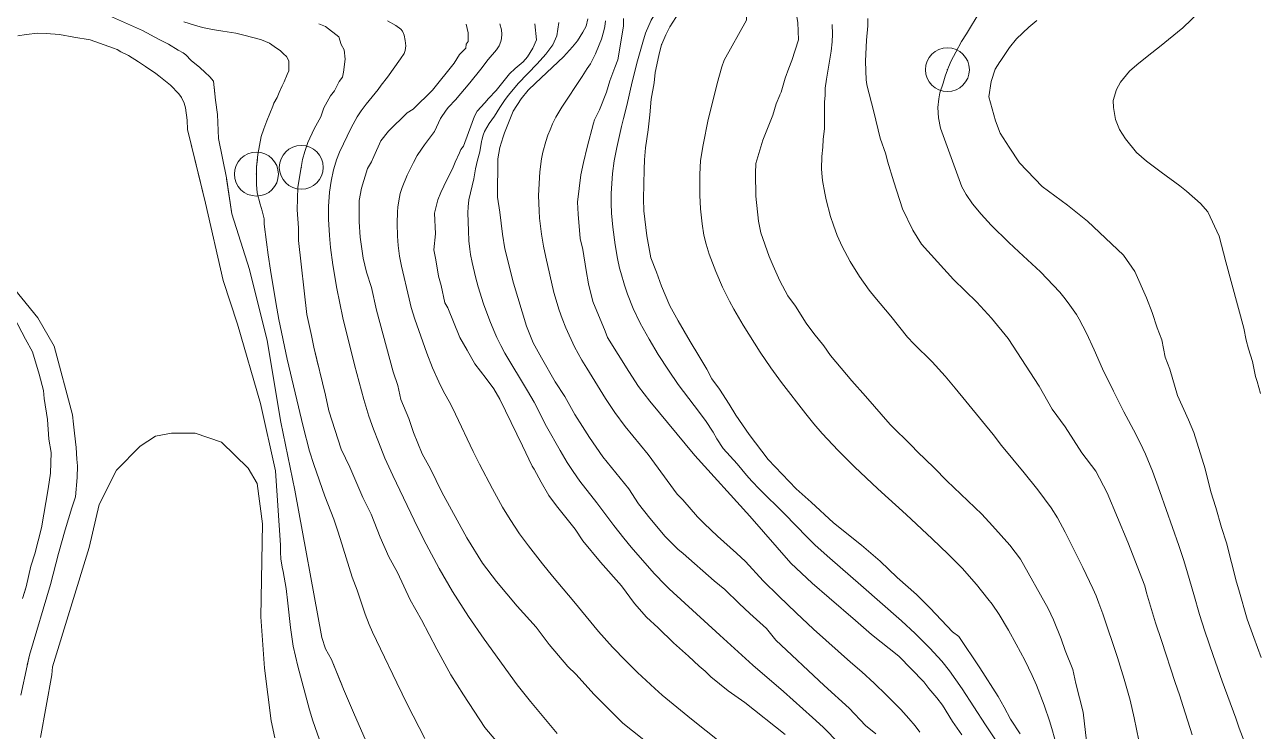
# Model space of a CAD drawing. Header units: metres. Extents: x 548946 to 557077, y 1838800 to 1845419.
# Drawn here: x 552328.3 to 552722.2, y 1842497.8 to 1842723.2 of the extents above; entities that cross this region are included whole.
import ezdxf

# ---------------------------------------------------------------- set-up
doc = ezdxf.new("R2010")
doc.units = ezdxf.units.M
doc.header["$LTSCALE"] = 28
doc.header["$PDMODE"] = 32
doc.header["$PDSIZE"] = 14
doc.layers.add('1', color=7, linetype='Continuous', lineweight=13)
doc.layers.add('2', color=7, linetype='Continuous', lineweight=13)

msp = doc.modelspace()

# ---------------------------------------------------------------- linework, layer by layer
at = {"layer": '1'}
for points in [[(552717.49, 1842791.53), (552717.52, 1842791.23), (552718.84, 1842782.3), (552719.29, 1842779.26), (552719.55, 1842773.5), (552719.78, 1842767.94), (552719.09, 1842760.08), (552717.66, 1842753.33), (552716.62, 1842750.22), (552714.54, 1842744.89), (552712.95, 1842741.32), (552710.23, 1842736.32), (552708.36, 1842733.51), (552705.28, 1842729.86), (552702.99, 1842727.2), (552700.57, 1842724.83), (552697.78, 1842722.22), (552690.28, 1842716.17), (552686.9, 1842713.49)], [(552519.92, 1842746.88), (552525.58, 1842737.61), (552526.72, 1842735.16), (552527.87, 1842733.05), (552528.77, 1842730.91), (552529.67, 1842728.89), (552529.89, 1842727.99), (552529.56, 1842726.86), (552528.21, 1842724.61), (552526.4, 1842720.52), (552525.5, 1842717.68), (552523.79, 1842711.65)], [(552528.9, 1842746.26), (552531.91, 1842741.31), (552534.13, 1842737.44), (552535.53, 1842733.16), (552536.35, 1842730.69), (552536.85, 1842729.12), (552537.09, 1842728.3), (552537.09, 1842727.8), (552536.68, 1842726.57), (552536.02, 1842725.5), (552534.12, 1842722.55), (552532.88, 1842719.98), (552531.55, 1842717.04), (552531.45, 1842716.85)], [(552327.3, 1842734.27), (552333.55, 1842732.95), (552337.24, 1842731.85), (552346.67, 1842729.37), (552349.63, 1842727.93), (552355.43, 1842726.05), (552362.13, 1842723.01), (552365.87, 1842721.4), (552371.29, 1842718.47), (552374.25, 1842717.03), (552377.27, 1842715.08), (552378.89, 1842714.25), (552379.73, 1842713.59), (552381.46, 1842711.75), (552384.26, 1842709.53), (552387.39, 1842706.59), (552388.56, 1842705.2), (552389.25, 1842699.18), (552389.85, 1842694.53), (552390.2, 1842686.86), (552392.67, 1842674.32), (552392.71, 1842674.08)], [(552327.3, 1842734.27), (552333.55, 1842732.95), (552337.24, 1842731.85), (552346.67, 1842729.37), (552349.63, 1842727.93), (552355.43, 1842726.05), (552362.13, 1842723.01), (552365.87, 1842721.4), (552371.29, 1842718.47), (552374.25, 1842717.03), (552377.27, 1842715.08), (552378.89, 1842714.25), (552379.73, 1842713.59), (552381.46, 1842711.75), (552384.26, 1842709.53), (552386.07, 1842707.83)], [(552574.26, 1842728.18), (552575, 1842723.94), (552575.13, 1842718.37), (552573.09, 1842711.78), (552572.09, 1842709.38), (552570.93, 1842706.2), (552569.67, 1842701.73), (552569.26, 1842700.78)], [(552379.13, 1842724.17), (552382.55, 1842723.06), (552385.02, 1842722.35), (552388.29, 1842721.72), (552391.55, 1842721.1), (552395.72, 1842720.48), (552397.78, 1842719.92), (552401.57, 1842719.05), (552403.93, 1842718.42), (552406.46, 1842717.32), (552407.97, 1842716.29), (552409.92, 1842714.92), (552410.93, 1842713.94), (552411.83, 1842713.04), (552412.58, 1842711.73), (552412.65, 1842710.24), (552412.55, 1842708.53), (552412.09, 1842707.28), (552411.16, 1842704.98), (552410.51, 1842703.71), (552409.55, 1842701.6), (552408.83, 1842700.03), (552407.85, 1842698.12), (552407.46, 1842697.17), (552405.6, 1842692.57), (552404.6, 1842689.96), (552403.77, 1842687.57), (552402.74, 1842681.77), (552402.29, 1842677.82), (552402.25, 1842676.42), (552402.27, 1842675.52)], [(552474.17, 1842686.4), (552474.59, 1842687.94), (552475.05, 1842689.11), (552476.55, 1842691.68), (552478.17, 1842694.02), (552479.88, 1842696.8), (552481.6, 1842699.32), (552482.68, 1842700.73), (552485.71, 1842704.45), (552491.85, 1842710.69), (552494.53, 1842713.82), (552496.81, 1842716.82), (552498.12, 1842719.69), (552498.74, 1842723.88)], [(552495.96, 1842689.69), (552496.74, 1842691.59), (552497.76, 1842693.67), (552499.64, 1842696.9), (552506.21, 1842706.68), (552507.72, 1842709.18), (552508.8, 1842710.75), (552510.43, 1842713.92), (552511.59, 1842716.76), (552512.28, 1842718.61), (552513.07, 1842721.22), (552513.36, 1842722.65), (552513.6, 1842724.41)], [(552519.32, 1842725.14), (552519.33, 1842722.86), (552519.06, 1842720.79), (552517.52, 1842711.98), (552516.53, 1842709.58), (552514.98, 1842705.33), (552513.88, 1842701.65), (552511.72, 1842696.07), (552510.06, 1842692.83), (552509.78, 1842691.78)], [(552597.32, 1842725.18), (552597.33, 1842722.89), (552596.84, 1842718.26), (552596.59, 1842711.62), (552596.77, 1842705.55), (552596.84, 1842704.95)], [(552622.68, 1842708.85), (552622.97, 1842709.66), (552623.84, 1842711.66), (552625.32, 1842714.42), (552627.13, 1842717.82), (552628.74, 1842720.3), (552633.06, 1842727.56)], [(552384.4, 1842672.82), (552380.27, 1842689.77), (552380.13, 1842692.75), (552379.68, 1842696.69), (552379.21, 1842698.13), (552378.31, 1842699.93), (552377.47, 1842701.13), (552374.86, 1842703.92), (552371.13, 1842706.89), (552370.14, 1842707.67), (552366.89, 1842709.89), (552364.63, 1842711.33), (552361.41, 1842713.36), (552358.97, 1842714.58), (552357.79, 1842715.34), (552356.65, 1842715.71), (552349.26, 1842718.35), (552344.07, 1842719.26), (552339.49, 1842720.03), (552335.15, 1842720.43), (552332.54, 1842720.53), (552328.8, 1842720.1), (552326.15, 1842719.7)], [(552419.23, 1842504.63), (552415.47, 1842518.51), (552414.01, 1842524.92), (552413.13, 1842530.9), (552412.24, 1842538.65), (552411.8, 1842543.34), (552410.78, 1842548.77), (552410.42, 1842550.13), (552410.02, 1842552.77), (552409.97, 1842554.96), (552409.92, 1842557.15), (552408.34, 1842580.91), (552403.56, 1842602.33), (552396.18, 1842627.64), (552391.61, 1842641.57), (552385.98, 1842666.31), (552380.27, 1842689.77), (552380.13, 1842692.75), (552379.68, 1842696.69), (552379.21, 1842698.13), (552378.31, 1842699.93), (552377.47, 1842701.13), (552374.86, 1842703.92), (552371.13, 1842706.89), (552370.14, 1842707.67), (552366.89, 1842709.89), (552364.63, 1842711.33), (552361.41, 1842713.36), (552358.97, 1842714.58), (552357.79, 1842715.34), (552356.65, 1842715.71), (552349.26, 1842718.35), (552344.07, 1842719.26), (552339.49, 1842720.03), (552335.15, 1842720.43), (552332.54, 1842720.53), (552328.8, 1842720.1), (552326.15, 1842719.7)], [(552416.56, 1842677.68), (552416.99, 1842680.15), (552417.71, 1842682.77), (552418.65, 1842685.67), (552420.69, 1842689.97), (552422.8, 1842693.77), (552423.74, 1842696.67), (552425.85, 1842700.47), (552427.18, 1842702.15), (552428.62, 1842705.11), (552429.73, 1842706.5), (552430.06, 1842708.07), (552430.6, 1842712.19), (552430.26, 1842715.2), (552429.3, 1842716.87), (552428.52, 1842719.32), (552424.32, 1842722.65), (552422.2, 1842723.43)], [(552439.68, 1842681.18), (552441.96, 1842686.2), (552444.4, 1842689.28), (552450.35, 1842695.04), (552452.24, 1842696.27), (552458.41, 1842702.32), (552465.3, 1842710.98), (552467.02, 1842713.72), (552469.07, 1842715.73), (552469.18, 1842717.01), (552469.85, 1842717.85), (552469.78, 1842720.64), (552469.21, 1842723.37)], [(552454.92, 1842683.49), (552455.86, 1842684.9), (552459.04, 1842689.09), (552460.93, 1842693.33), (552462.76, 1842695.96), (552463.54, 1842696.92), (552465.79, 1842699.26), (552470.33, 1842704.7), (552473.81, 1842708.99), (552476.18, 1842712.14), (552478.84, 1842715.23), (552479.66, 1842716.46), (552480.18, 1842717.81), (552480.42, 1842718.78), (552480.56, 1842720.15), (552480.42, 1842721.54), (552479.87, 1842723.51)], [(552491.06, 1842723.43), (552491.63, 1842718.42), (552490.41, 1842715.74), (552488.7, 1842713), (552487.36, 1842711.32), (552484.81, 1842709.25), (552482.97, 1842707.51), (552478.75, 1842702.2), (552476.25, 1842699.63), (552475.14, 1842698.23), (552472.64, 1842695.66), (552471.81, 1842694.04), (552468.72, 1842685.57)], [(552583.69, 1842702.96), (552584.05, 1842705.83), (552584.65, 1842709.04), (552585.56, 1842714.78), (552585.9, 1842717.7), (552586.02, 1842720.17), (552585.95, 1842723.24)], [(552527.7, 1842694.49), (552528.16, 1842699.42), (552529.09, 1842704.61), (552529.47, 1842707.96), (552530.62, 1842713.43), (552531.46, 1842716.87)], [(552686.9, 1842713.49), (552683.06, 1842710.45), (552680.7, 1842708.39), (552677.91, 1842704.87), (552676.58, 1842702.53), (552675.58, 1842699.02), (552675.63, 1842696.83), (552676.28, 1842692.91), (552677.54, 1842689.76), (552679.48, 1842686.79), (552682.97, 1842682.4), (552686.18, 1842679.68), (552690.88, 1842676.12), (552696.76, 1842671.81), (552698.95, 1842670.06), (552703.39, 1842666.18), (552705.7, 1842663.45), (552709.38, 1842655.69), (552711.51, 1842647.55), (552717.23, 1842626.35), (552717.96, 1842622.54), (552718.67, 1842619.83), (552719.93, 1842615.78), (552720.98, 1842611.01), (552721.47, 1842609.37), (552722.51, 1842605.5)], [(552519.36, 1842693.23), (552520.44, 1842697.38), (552522.14, 1842704.97), (552523.79, 1842711.65)], [(552717.29, 1842494.6), (552715.74, 1842498.77), (552714.71, 1842501.98), (552710.31, 1842513.75), (552707.42, 1842521.9), (552704.79, 1842529.72), (552703.09, 1842535.05), (552701.22, 1842541.36), (552699.29, 1842548.3), (552698.08, 1842552.26), (552696.48, 1842557.06), (552690.43, 1842574.31), (552688.04, 1842580.73), (552685.81, 1842586.22), (552684.99, 1842588.04), (552682.76, 1842592.52), (552678.91, 1842599.74), (552675.62, 1842606.24), (552672.13, 1842613.44), (552669.52, 1842619.43), (552666.99, 1842624.84), (552664.71, 1842629.21), (552663.8, 1842630.79), (552661.75, 1842633.72), (552660.21, 1842635.77), (552658.49, 1842637.88), (552652.37, 1842644.35), (552645.49, 1842650.79), (552642.26, 1842653.7), (552636.6, 1842659.24), (552633.4, 1842662.73), (552630.69, 1842666.1), (552628.62, 1842669.05), (552627.22, 1842671.48), (552620.41, 1842690.21), (552619.83, 1842693.54), (552619.56, 1842696.8), (552619.94, 1842699.54), (552620.22, 1842701.47), (552621.26, 1842704.58), (552621.91, 1842706.75), (552622.68, 1842708.85)], [(552596.84, 1842704.95), (552596.95, 1842704.04), (552599.2, 1842695.41), (552601.18, 1842687), (552603.04, 1842681.87), (552603.55, 1842679.64), (552605.58, 1842673.02), (552608.34, 1842664.44), (552611.65, 1842657.7), (552614.45, 1842653.2), (552624.64, 1842641.91), (552632.08, 1842634.63), (552636.72, 1842629.57), (552642.04, 1842623.07), (552651.9, 1842607.93), (552656.05, 1842600.53), (552660.25, 1842594.92), (552665.52, 1842586.63), (552670, 1842580.79), (552673.59, 1842573.83), (552680.22, 1842558.07), (552685.62, 1842544.21), (552686.13, 1842541.98), (552689, 1842532.4), (552690.92, 1842526.77), (552695.26, 1842513.29), (552696.72, 1842509.4), (552697.9, 1842505.72), (552700.72, 1842496.64)], [(552388.78, 1842703.3), (552389.25, 1842699.18), (552389.85, 1842694.53), (552390.2, 1842686.86), (552392.67, 1842674.32), (552394.42, 1842662.82), (552400.06, 1842645.06), (552405.69, 1842622.47), (552410.08, 1842596.41), (552414.46, 1842574.7), (552423.1, 1842527.73), (552424.28, 1842524.05), (552426.19, 1842520.72), (552429.52, 1842512.61)], [(552569.26, 1842700.77), (552568.06, 1842697.99), (552566.96, 1842694.31), (552563.81, 1842686.33), (552561.6, 1842678.96), (552561.44, 1842675.89), (552561.52, 1842668.53), (552562.44, 1842660.51), (552563.12, 1842656.77), (552565.77, 1842649.2), (552567.12, 1842646.31), (552569.2, 1842641.46), (552571.78, 1842636.67), (552574.18, 1842633.39), (552577.6, 1842627.94), (552580.01, 1842624.66), (552583.26, 1842620.71), (552585.39, 1842617.65), (552592.16, 1842609.53), (552596.53, 1842604.7), (552604.42, 1842595.69), (552611.3, 1842588.86), (552613.03, 1842587.02), (552618.46, 1842581.8), (552622.48, 1842577.69), (552633.62, 1842567.02), (552637.08, 1842563.35), (552642.62, 1842557.12), (552645.93, 1842552.67), (552654.85, 1842536.92), (552656.53, 1842533.31), (552659, 1842527.24), (552660.19, 1842523.56), (552662.66, 1842517.49), (552663.68, 1842513.03), (552665.99, 1842503.9), (552668, 1842486.34)], [(552597.75, 1842638.5), (552594.59, 1842642.9), (552591.65, 1842647.63), (552589.1, 1842652.46), (552587.53, 1842655.96), (552586.29, 1842659.22), (552585.37, 1842662.03), (552583.99, 1842667.29), (552583.53, 1842669.49), (552582.84, 1842673.52), (552582.57, 1842675.81), (552582.49, 1842677.19), (552582.58, 1842681.15), (552582.95, 1842684.13), (552583.08, 1842686.59), (552583.42, 1842690.14), (552583.49, 1842696.4), (552583.44, 1842698.6), (552583.63, 1842700.61), (552583.64, 1842702.57), (552583.69, 1842702.96)], [(552558.6, 1842579.45), (552555.64, 1842583.05), (552551.13, 1842588.02), (552549.14, 1842591.11), (552547.99, 1842593.15), (552545.49, 1842596.89), (552541.9, 1842601.75), (552536.75, 1842608.46), (552533.65, 1842612.98), (552530.45, 1842618.01), (552527.55, 1842622.83), (552524.65, 1842627.99), (552522.45, 1842632.67), (552520.67, 1842637.2), (552519.66, 1842640.1), (552518.46, 1842644.15), (552518.12, 1842645.55), (552517.46, 1842648.62), (552516.71, 1842652.94), (552515.9, 1842658.57), (552515.5, 1842663.11), (552515.41, 1842666.17), (552515.43, 1842669.39), (552515.89, 1842675.73), (552516.41, 1842679.76), (552517.18, 1842684.05), (552518.71, 1842690.72), (552519.36, 1842693.23)], [(552645.86, 1842496.92), (552642.77, 1842501.65), (552640.81, 1842505.49), (552638.9, 1842508.83), (552633.02, 1842518.06), (552626.29, 1842527.96), (552624.34, 1842529.52), (552617.12, 1842537.08), (552612.81, 1842541.41), (552606.61, 1842546.8), (552601.18, 1842552.02), (552595.25, 1842557.19), (552586.31, 1842564.3), (552579.21, 1842570.85), (552574.4, 1842575.13), (552565.45, 1842584.52), (552559.46, 1842592.48), (552555.2, 1842598.6), (552553.01, 1842602.16), (552549.93, 1842606.89), (552547.52, 1842610.17), (552545.89, 1842613.28), (552543.37, 1842617.57), (552540.57, 1842622.08), (552536.75, 1842628.75), (552534.17, 1842633.54), (552531.42, 1842639.83), (552529.9, 1842644.23), (552528.1, 1842648.85), (552526.8, 1842655.82), (552525.88, 1842663.84), (552525.7, 1842667.63), (552525.89, 1842677.06), (552526.05, 1842680.12), (552526.37, 1842683.97), (552527.24, 1842689.66), (552527.7, 1842694.49)], [(552612.33, 1842499.47), (552610.35, 1842501.88), (552607.78, 1842504.72), (552603.26, 1842509.3), (552599.29, 1842513.16), (552595.35, 1842516.7), (552591.78, 1842519.78), (552580, 1842530.37), (552574.43, 1842535.55), (552568.88, 1842540.88), (552563.89, 1842545.82), (552558.22, 1842551.97), (552555.44, 1842554.57), (552549.35, 1842560.02), (552545.11, 1842564.01), (552542.98, 1842566.24), (552538.23, 1842571.62), (552536.44, 1842573.41), (552527.19, 1842586.12), (552519.86, 1842594.96), (552516.53, 1842599.5), (552513.63, 1842603.91), (552507.65, 1842613.6), (552506.07, 1842616.22), (552503.76, 1842620.43), (552500.92, 1842626.51), (552499.74, 1842629.48), (552498.79, 1842632.14), (552497.17, 1842637.79), (552494.56, 1842649.03), (552493.82, 1842652.51), (552493.18, 1842656.4), (552492.6, 1842661.44), (552492.42, 1842663.79), (552492.27, 1842668.73), (552492.61, 1842676.28), (552493.15, 1842680.46), (552493.59, 1842682.53), (552494.58, 1842685.97), (552495.25, 1842687.95), (552495.96, 1842689.69)], [(552509.78, 1842691.78), (552507.75, 1842684.18), (552506.54, 1842679.21), (552505.71, 1842675.31), (552504.68, 1842666.55), (552504.86, 1842662.76), (552505.5, 1842654.96), (552506.41, 1842651.5), (552507.43, 1842644.76), (552508.17, 1842640.52), (552509.58, 1842634.84), (552513.46, 1842625.38), (552514.19, 1842623.43), (552521.03, 1842612.52)], [(552468.72, 1842685.57), (552468.33, 1842684.5), (552467.44, 1842683.38), (552467.05, 1842682.32), (552465.61, 1842679.36), (552464.84, 1842677.24), (552462.95, 1842673.72), (552461.13, 1842669.7), (552460.13, 1842667.3), (552459.09, 1842663.11), (552459.33, 1842656.53), (552458.9, 1842651.4), (552459.53, 1842648.17), (552460.38, 1842642.93), (552461.23, 1842639.98), (552462.36, 1842634.52), (552463.31, 1842632.85), (552467.19, 1842623.38), (552469.43, 1842619.32), (552471.96, 1842615.04), (552475.54, 1842610.37), (552477.95, 1842607.08), (552479.86, 1842603.74), (552487.15, 1842588.83), (552490.19, 1842582.31), (552490.8, 1842581.37), (552493.05, 1842577.3), (552495.57, 1842573.02), (552497.98, 1842569.74), (552503.91, 1842562.29)], [(552588.15, 1842493.91), (552583, 1842499.07), (552579.68, 1842502.16), (552570.33, 1842510.46), (552560.59, 1842518.89), (552550.03, 1842528.4), (552533.93, 1842543.2), (552532.74, 1842544.35), (552529.17, 1842548.11), (552521.83, 1842556.48), (552519.41, 1842559.35), (552516.23, 1842563.38), (552510.84, 1842570.66), (552505.46, 1842577.61), (552503.34, 1842580.62), (552501.43, 1842583.53), (552499.13, 1842587.33), (552494.78, 1842595.05), (552490.8, 1842602.75), (552488.74, 1842606.42), (552481.52, 1842618.45), (552480.23, 1842620.83), (552478.97, 1842623.38), (552477.95, 1842625.66), (552476.71, 1842628.75), (552474.7, 1842634.15), (552472.98, 1842639.57), (552472.11, 1842642.8), (552471.06, 1842647.29), (552470.56, 1842649.87), (552470.33, 1842651.54), (552470.06, 1842654.24), (552469.88, 1842657.46), (552469.73, 1842663.22), (552469.81, 1842665.12), (552470.04, 1842667.3), (552471.6, 1842674.08), (552472.17, 1842677.21), (552472.78, 1842680.01), (552473.5, 1842682.62), (552474.05, 1842685.94), (552474.17, 1842686.4)], [(552495.68, 1842525.42), (552491.48, 1842531.03), (552485.38, 1842537.7), (552478.89, 1842545.6), (552474.41, 1842551.44), (552469.42, 1842559.51), (552461.4, 1842574.09), (552457.75, 1842581.55), (552455.17, 1842586.33), (552452.36, 1842593.13), (552450.84, 1842597.53), (552448.37, 1842603.6), (552447.35, 1842608.05), (552445.83, 1842612.45), (552440.52, 1842632.17), (552438.94, 1842639.36), (552437.36, 1842644.26), (552436.34, 1842648.72), (552435.32, 1842655.46), (552435.02, 1842660.26), (552435, 1842667.11), (552435.82, 1842671.02), (552437.64, 1842677.32), (552438.92, 1842679.5), (552439.68, 1842681.18)], [(552520.05, 1842520.28), (552515.85, 1842524.64), (552511.41, 1842529.62), (552503.55, 1842539.19), (552496.69, 1842547.26), (552493.48, 1842551.18), (552489.02, 1842556.95), (552486.21, 1842560.77), (552483.15, 1842565.35), (552480.78, 1842569.28), (552477.55, 1842575.13), (552473.39, 1842583.02), (552471.42, 1842587.01), (552465.76, 1842598.98), (552464.23, 1842601.98), (552461.83, 1842606.37), (552460.4, 1842609.27), (552458.47, 1842613.68), (552456.58, 1842618.4), (552452.78, 1842629.24), (552451.67, 1842633), (552450.98, 1842635.69), (552448.54, 1842646.14), (552447.91, 1842649.39), (552447.47, 1842652.8), (552447.28, 1842655.75), (552447.16, 1842659.81), (552447.22, 1842663.45), (552447.34, 1842664.94), (552447.66, 1842667.06), (552448.16, 1842669.34), (552448.72, 1842671.22), (552450.32, 1842675.23), (552452.35, 1842679.27), (552453.56, 1842681.43), (552454.92, 1842683.49)], [(552402.57, 1842680.25), (552402.29, 1842677.82), (552402.25, 1842676.42), (552402.33, 1842672.24), (552402.54, 1842669.57), (552403.45, 1842665.98), (552404.09, 1842663.86), (552404.69, 1842661.23), (552404.78, 1842659.55), (552405.43, 1842653.82), (552405.96, 1842649.81), (552406.73, 1842644.89), (552408.42, 1842634.53), (552409.42, 1842629.2), (552412.04, 1842616.52), (552417.12, 1842595.01), (552419.21, 1842587.16), (552420.57, 1842582.87), (552424.11, 1842572.76), (552426.92, 1842565.42), (552427.24, 1842564.5)], [(552478.6, 1842494.85), (552475.07, 1842499.02), (552468.29, 1842509.42), (552464.25, 1842515.82), (552459.77, 1842523.95), (552454.89, 1842533.3), (552451.35, 1842539.76), (552447.31, 1842548.44), (552444.45, 1842553.45), (552441.7, 1842559.74), (552438.83, 1842567.03), (552436.19, 1842572.32), (552432.03, 1842582.01), (552429.34, 1842587.8), (552425.39, 1842600.05), (552424.32, 1842605.01), (552420.53, 1842620.33), (552419.85, 1842624.06), (552418.32, 1842630.75), (552415.63, 1842654.33), (552415.67, 1842658.4), (552415.26, 1842664.19), (552415.46, 1842671.33), (552416.56, 1842677.68)], [(552419.23, 1842504.63), (552415.47, 1842518.51), (552414.01, 1842524.92), (552413.13, 1842530.9), (552412.24, 1842538.65), (552411.8, 1842543.34), (552410.78, 1842548.77), (552410.42, 1842550.13), (552410.02, 1842552.77), (552409.97, 1842554.96), (552409.92, 1842557.15), (552408.34, 1842580.91), (552403.56, 1842602.33), (552396.18, 1842627.64), (552391.61, 1842641.57), (552385.98, 1842666.31), (552384.4, 1842672.82)], [(552392.71, 1842674.08), (552394.42, 1842662.82), (552400.06, 1842645.06), (552405.69, 1842622.47), (552410.08, 1842596.41), (552414.46, 1842574.7), (552423.1, 1842527.73), (552424.28, 1842524.05), (552426.19, 1842520.72), (552430.07, 1842511.25), (552433.55, 1842503.01), (552436.98, 1842495.27)], [(552402.27, 1842675.52), (552402.33, 1842672.24), (552402.54, 1842669.57), (552403.45, 1842665.98), (552404.09, 1842663.86), (552404.69, 1842661.23), (552404.78, 1842659.55), (552405.43, 1842653.82), (552405.96, 1842649.81), (552406.73, 1842644.89), (552408.42, 1842634.53), (552409.42, 1842629.2), (552412.04, 1842616.52), (552417.12, 1842595.01), (552419.21, 1842587.16), (552420.57, 1842582.87), (552424.11, 1842572.76), (552426.92, 1842565.42), (552428.12, 1842561.96), (552428.92, 1842559.24), (552432.85, 1842546.95), (552434.4, 1842542.82), (552436.94, 1842535.14), (552438.21, 1842531.82), (552439.27, 1842529.35), (552441.87, 1842524.07), (552447.01, 1842513.18), (552450.41, 1842506.21), (552455.95, 1842495.49)], [(552328.14, 1842541.78), (552328.77, 1842543.87), (552330.31, 1842550.4), (552331.63, 1842554.36), (552333.72, 1842562.73), (552335.86, 1842575.17), (552336.56, 1842580.08), (552336.82, 1842586.71), (552336.08, 1842590.95), (552335.62, 1842597.25), (552334.59, 1842603.99), (552334.3, 1842606.5), (552332.95, 1842611.68), (552330.86, 1842618.81), (552328.62, 1842622.87), (552325.03, 1842629.83), (552320.71, 1842636.45), (552318.3, 1842639.73), (552310.97, 1842648.29), (552305.46, 1842654.08)], [(552421.97, 1842614.49), (552420.53, 1842620.33), (552419.85, 1842624.06), (552418.32, 1842630.75), (552415.63, 1842654.33), (552415.64, 1842655.17)], [(552315.24, 1842651.68), (552322.28, 1842642.27), (552332.49, 1842629.73), (552337.77, 1842620.67), (552343.59, 1842598.76), (552343.92, 1842595.8), (552344.26, 1842592.85), (552344.78, 1842588.32), (552345.01, 1842584.55), (552345.15, 1842582.47), (552345.08, 1842578.77), (552344.5, 1842572.55), (552343.36, 1842569.11), (552341.28, 1842562.06), (552339.17, 1842554.49), (552336.53, 1842544.55), (552329.89, 1842522.01), (552329.15, 1842518.89)], [(552322.28, 1842642.27), (552332.49, 1842629.73), (552337.77, 1842620.67), (552343.59, 1842598.76), (552343.92, 1842595.8), (552344.26, 1842592.85), (552344.78, 1842588.32), (552345.01, 1842584.55), (552345.15, 1842582.47), (552345.08, 1842578.77), (552344.5, 1842572.55), (552343.36, 1842569.11), (552341.28, 1842562.06), (552339.17, 1842554.49), (552336.53, 1842544.55), (552329.89, 1842522.01), (552329.09, 1842518.65), (552327.1, 1842509.3)], [(552683.7, 1842494.87), (552682.27, 1842502.04), (552680.94, 1842507.7), (552679.01, 1842514.43), (552676.92, 1842521.29), (552672.22, 1842535.25), (552671.01, 1842538.67), (552670.07, 1842541.02), (552669.08, 1842543.32), (552665.91, 1842550.02), (552660.26, 1842561.32), (552657.73, 1842565.87), (552655.71, 1842569.02), (552651.49, 1842574.76), (552647.14, 1842580.23), (552639.88, 1842588.98), (552637.21, 1842592.44), (552625.12, 1842607.29), (552621.9, 1842611.06), (552617.81, 1842615.66), (552611.96, 1842621.35), (552609.91, 1842623.52), (552604.65, 1842630.23), (552599.48, 1842636.31), (552597.75, 1842638.5)], [(552327.66, 1842540.18), (552328.77, 1842543.87), (552330.31, 1842550.4), (552331.63, 1842554.36), (552333.72, 1842562.73), (552335.86, 1842575.17), (552336.56, 1842580.08), (552336.82, 1842586.71), (552336.08, 1842590.95), (552335.62, 1842597.25), (552334.59, 1842603.99), (552334.3, 1842606.5), (552332.95, 1842611.68), (552330.86, 1842618.81), (552328.62, 1842622.87), (552325.03, 1842629.83)], [(552521.03, 1842612.52), (552524.11, 1842607.79), (552527.7, 1842603.12), (552542.14, 1842585.72), (552559.6, 1842566.37), (552572.75, 1842551.36), (552579.57, 1842545.03), (552584.94, 1842540.31), (552593.38, 1842533.14), (552598.47, 1842528.64), (552607.14, 1842521.76), (552615.19, 1842513.53), (552616.7, 1842511.42), (552619.33, 1842508.42), (552621.13, 1842506.08), (552624.27, 1842500.85), (552627.29, 1842496.62)], [(552638.26, 1842494.69), (552634.82, 1842499.85), (552627.4, 1842511.35), (552623.31, 1842517.05), (552620.91, 1842520.13), (552617.04, 1842524.33), (552612.4, 1842528.92), (552608.04, 1842532.96), (552595.1, 1842544.38), (552585.15, 1842553), (552580.53, 1842557.19), (552577.93, 1842559.71), (552570.65, 1842567.19), (552562.71, 1842575.01), (552560.23, 1842577.59), (552558.6, 1842579.45)], [(552503.91, 1842562.29), (552506.38, 1842558.5), (552511.97, 1842551.77), (552518.69, 1842544.16), (552522.89, 1842538.54), (552526.7, 1842534.15), (552530.39, 1842530.76), (552535.25, 1842525.98), (552540.06, 1842521.7), (552543.47, 1842518.54), (552545.43, 1842516.98), (552547.16, 1842515.15), (552552.75, 1842510.71), (552558.01, 1842506.99), (552570.87, 1842496.77)], [(552545.4, 1842479.53), (552519.12, 1842500.4), (552509.95, 1842509.52), (552504.13, 1842515.97), (552501.56, 1842518.47), (552495.68, 1842525.42)], [(552550.41, 1842494.24), (552541.01, 1842501.59), (552531.64, 1842509.33), (552529.3, 1842511.39), (552523.79, 1842516.57), (552520.05, 1842520.28)], [(552422.97, 1842493.19), (552420.3, 1842501.08), (552419.23, 1842504.63)], [(552434.24, 1842466.03), (552429.33, 1842477.2), (552425.21, 1842487.3), (552422.97, 1842493.19), (552420.3, 1842501.08), (552419.23, 1842504.63)], [(552613.88, 1842497.48), (552612.33, 1842499.47)]]:
    msp.add_lwpolyline(points, dxfattribs=at)
for p in [(552622.68, 1842708.85), (552416.56, 1842677.68), (552402.27, 1842675.52)]:
    msp.add_point(p, dxfattribs=at)
at = {"layer": '2'}
for points in [[(552547.51, 1842697.49), (552549.21, 1842704.42), (552550.69, 1842709.78), (552551.41, 1842711.92), (552558.58, 1842724.7), (552558.58, 1842727.9), (552557.19, 1842730.41), (552543.12, 1842743.66), (552533.06, 1842755.74)], [(552427.58, 1842679.35), (552427.8, 1842680.1), (552428.76, 1842682.53), (552432.51, 1842690.32), (552434.44, 1842693.84), (552435.63, 1842695.68), (552437.31, 1842697.89), (552441.12, 1842702.48), (552442.04, 1842703.87), (552444.04, 1842706.46), (552448.26, 1842712.28), (552449.39, 1842714.07), (552449.74, 1842714.97), (552449.88, 1842716.43), (552449.66, 1842718.14), (552449.41, 1842719.86), (552448.87, 1842721.15), (552448.29, 1842721.82), (552446.73, 1842722.92), (552444.1, 1842724.44)], [(552507.95, 1842725.06), (552507.45, 1842722.72), (552506.4, 1842720.82), (552504.68, 1842718.08), (552503.13, 1842716.12), (552500.18, 1842712.99), (552491.23, 1842704.6), (552488.95, 1842702.3), (552486.73, 1842699.51), (552484.12, 1842695.65), (552481.36, 1842688.73), (552480.95, 1842687.42)], [(552639.36, 1842711.38), (552639.44, 1842711.5), (552642.49, 1842715.91), (552644.71, 1842718.71), (552648.6, 1842722.46), (552651.16, 1842724.53)], [(552638.05, 1842692.54), (552635.91, 1842700.17), (552636.62, 1842705.08), (552637.94, 1842709.04), (552639.36, 1842711.38)], [(552658.26, 1842490.26), (552656.2, 1842497.92), (552655.35, 1842500.74), (552653.55, 1842506.1), (552651.06, 1842512.52), (552649.7, 1842515.59), (552647.32, 1842520.42), (552644.62, 1842525.59), (552642.17, 1842529.98), (552639.12, 1842535), (552636.91, 1842538.28), (552635.6, 1842540.08), (552631.95, 1842544.63), (552627.32, 1842549.79), (552622.93, 1842554.31), (552617.78, 1842559.21), (552609.52, 1842566.96), (552600.49, 1842575.16), (552593.01, 1842582.17), (552587.83, 1842587.35), (552582.72, 1842592.83), (552580.11, 1842595.82), (552577.54, 1842599.01), (552569.77, 1842609), (552566.37, 1842613.73), (552562.93, 1842618.77), (552557.49, 1842627.39), (552554.57, 1842632.42), (552553.15, 1842635.04), (552550.96, 1842639.42), (552548.75, 1842644.45), (552546.7, 1842649.97), (552545.71, 1842653.19), (552545.02, 1842656.05), (552544.47, 1842659.66), (552543.93, 1842664.45), (552543.66, 1842668.81), (552543.68, 1842675.46), (552543.93, 1842679.92), (552544.71, 1842684.93), (552546.4, 1842692.99), (552547.51, 1842697.49)], [(552722.69, 1842521.31), (552720.44, 1842527.66), (552718.25, 1842533.51), (552715.65, 1842542.87), (552714.87, 1842545.32), (552711.65, 1842557.91), (552710.07, 1842562.81), (552708.32, 1842569.21), (552706.74, 1842574.12), (552704.88, 1842581.53), (552701.27, 1842593.05), (552699.53, 1842597.17), (552696.1, 1842604.91), (552693.62, 1842613.27), (552692.16, 1842617.17), (552691.03, 1842622.63), (552689.56, 1842626.52), (552687.99, 1842631.43), (552686.19, 1842636.05), (552682.42, 1842644.51), (552678.78, 1842649.68), (552667.37, 1842660.57), (552660.94, 1842665.68), (552652.9, 1842671.62), (552645.68, 1842679.18), (552642.32, 1842684.13), (552639.52, 1842688.64), (552638.05, 1842692.54)], [(552480.95, 1842687.42), (552479.87, 1842683.99), (552479.27, 1842680.36), (552479.14, 1842668.15), (552479.94, 1842663.41), (552480.74, 1842656.39), (552481.54, 1842651.65), (552484.31, 1842640.79), (552488.42, 1842627.03), (552490.56, 1842621.69), (552493.14, 1842616.9), (552497.57, 1842609.28), (552500.65, 1842604.55), (552503.85, 1842598.82), (552506.31, 1842595.03), (552508.5, 1842591.47), (552512.76, 1842585.35), (552521.04, 1842575.12), (552524.12, 1842570.39), (552527.71, 1842565.72), (552532.69, 1842559.94), (552536.72, 1842555.83), (552538.39, 1842554.49), (552548.29, 1842545.72), (552551.64, 1842543.05), (552556.23, 1842538.49), (552559.64, 1842535.33), (552565.01, 1842530.61), (552567.98, 1842526.88), (552583.36, 1842512.38), (552591.3, 1842505.16), (552596.5, 1842499.65), (552599.86, 1842496.99)], [(552498.2, 1842497.11), (552489.64, 1842507.32), (552485.41, 1842512.63), (552474.89, 1842527.18), (552469.92, 1842534.42), (552464.83, 1842542.38), (552460.57, 1842549.71), (552456.4, 1842557.49), (552453.74, 1842562.68), (552445.79, 1842579.36), (552443.27, 1842584.95), (552441.15, 1842590.08), (552439.59, 1842594.16), (552438.13, 1842598.34), (552436.52, 1842603.6), (552433.55, 1842614.72), (552429.84, 1842629.72), (552427.87, 1842639.05), (552426.63, 1842646.57), (552425.89, 1842652.1), (552425.53, 1842655.97), (552425.28, 1842661.16), (552425.27, 1842665.22), (552425.54, 1842669.75), (552426.06, 1842673.27), (552426.86, 1842676.87), (552427.58, 1842679.35)], [(552333.41, 1842495.77), (552336.97, 1842515.74), (552337.18, 1842518.3), (552348.94, 1842556.42), (552352.15, 1842570.09), (552357.67, 1842581.03), (552365.15, 1842588.75), (552370.02, 1842591.96), (552375.22, 1842592.93), (552382.7, 1842592.93), (552391.15, 1842590.03), (552399.6, 1842581.67), (552402.52, 1842576.84), (552404.15, 1842563.97), (552403.7, 1842534.3), (552404.81, 1842517.91), (552406.99, 1842501.14), (552408.12, 1842495.68)], [(552333.41, 1842495.77), (552336.97, 1842515.74), (552337.18, 1842518.3), (552348.94, 1842556.42), (552352.15, 1842570.09), (552357.67, 1842581.03), (552365.15, 1842588.75), (552370.02, 1842591.96), (552375.22, 1842592.93), (552382.7, 1842592.93), (552391.15, 1842590.03), (552399.6, 1842581.67), (552402.52, 1842576.84), (552404.15, 1842563.97), (552403.7, 1842534.3), (552404.81, 1842517.91), (552406.99, 1842501.14), (552408.12, 1842495.68)]]:
    msp.add_lwpolyline(points, dxfattribs=at)

doc.saveas('drawing.dxf')
